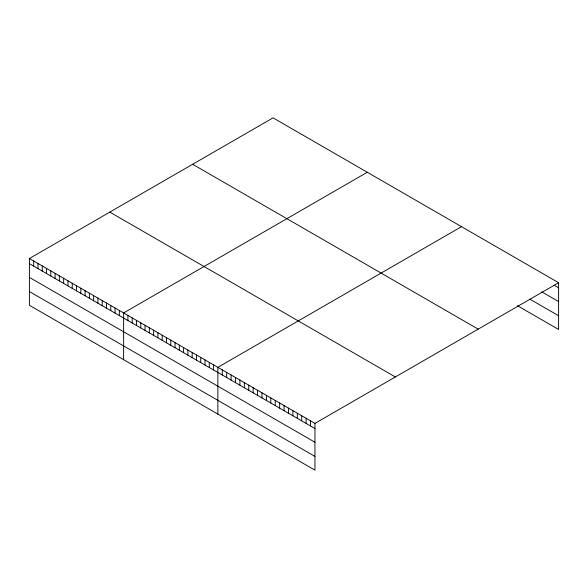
<?xml version="1.0" encoding="UTF-8"?>
<svg xmlns="http://www.w3.org/2000/svg" width="588" height="588" viewBox="0 0 588 588"><rect width="100%" height="100%" fill="white"/><g stroke="black" fill="none" stroke-linecap="round" stroke-linejoin="round"><path stroke-width="0.88" d="M29.4 258.529L314.947 423.389L314.947 470.143L29.4 305.282L29.4 258.529L273.053 117.857L558.6 282.718L558.6 329.471L517.411 305.694M367.279 172.262L123.634 312.934L123.634 359.687M461.514 226.667L217.861 367.338L217.861 414.092M314.947 423.389L558.6 282.718M554.19 285.29L558.6 287.841M541.68 291.81L558.6 301.578M529.913 299.174L558.6 315.734M192.644 164.28L478.198 329.14M109.802 212.106L395.356 376.967M29.4 263.652L314.947 428.512M29.4 277.389L314.947 442.25M29.4 291.545L314.947 456.406M310.538 420.839L310.538 425.962M306.127 418.296L306.127 423.411M301.71 415.745L301.71 420.868M297.3 413.195L297.3 418.318M292.883 410.652L292.883 415.775M288.473 408.101L288.473 413.224M284.063 405.551L284.063 410.674M279.645 403.008L279.645 408.131M275.235 400.457L275.235 405.58M270.818 397.907L270.818 403.03M266.408 395.364L266.408 400.487M261.991 392.813L261.991 397.936M257.581 390.263L257.581 395.386M253.171 387.72L253.171 392.843M248.753 385.169L248.753 390.292M244.343 382.619L244.343 387.742M239.926 380.076L239.926 385.199M235.516 377.525L235.516 382.648M231.106 374.982L231.106 380.098M226.689 372.432L226.689 377.555M222.279 369.881L222.279 375.004M213.584 364.861L213.584 369.984M209.299 362.392L209.299 367.515M205.014 359.915L205.014 365.038M200.729 357.445L200.729 362.568M196.443 354.968L196.443 360.091M192.166 352.499L192.166 357.622M187.881 350.022L187.881 355.145M183.596 347.552L183.596 352.675M179.311 345.082L179.311 350.198M175.033 342.606L175.033 347.728M170.748 340.136L170.748 345.259M166.463 337.659L166.463 342.782M162.178 335.189L162.178 340.312M157.9 332.712L157.9 337.835M153.615 330.243L153.615 335.366M149.33 327.766L149.33 332.889M145.045 325.296L145.045 330.419M140.767 322.819L140.767 327.942M136.482 320.35L136.482 325.473M132.197 317.88L132.197 322.996M127.912 315.403L127.912 320.526M119.349 310.457L119.349 315.58M115.064 307.987L115.064 313.11M110.779 305.51L110.779 310.633M106.502 303.041L106.502 308.163M102.216 300.564L102.216 305.686M97.931 298.094L97.931 303.217M93.646 295.624L93.646 300.74M89.369 293.147L89.369 298.27M85.084 290.678L85.084 295.801M80.799 288.201L80.799 293.324M76.513 285.731L76.513 290.854M72.236 283.254L72.236 288.377M67.951 280.785L67.951 285.908M63.666 278.308L63.666 283.431M59.381 275.838L59.381 280.961M55.103 273.361L55.103 278.484M50.818 270.892L50.818 276.015M46.533 268.422L46.533 273.538M42.248 265.945L42.248 271.068M37.97 263.475L37.97 268.598M33.685 260.999L33.685 266.121"/></g></svg>
